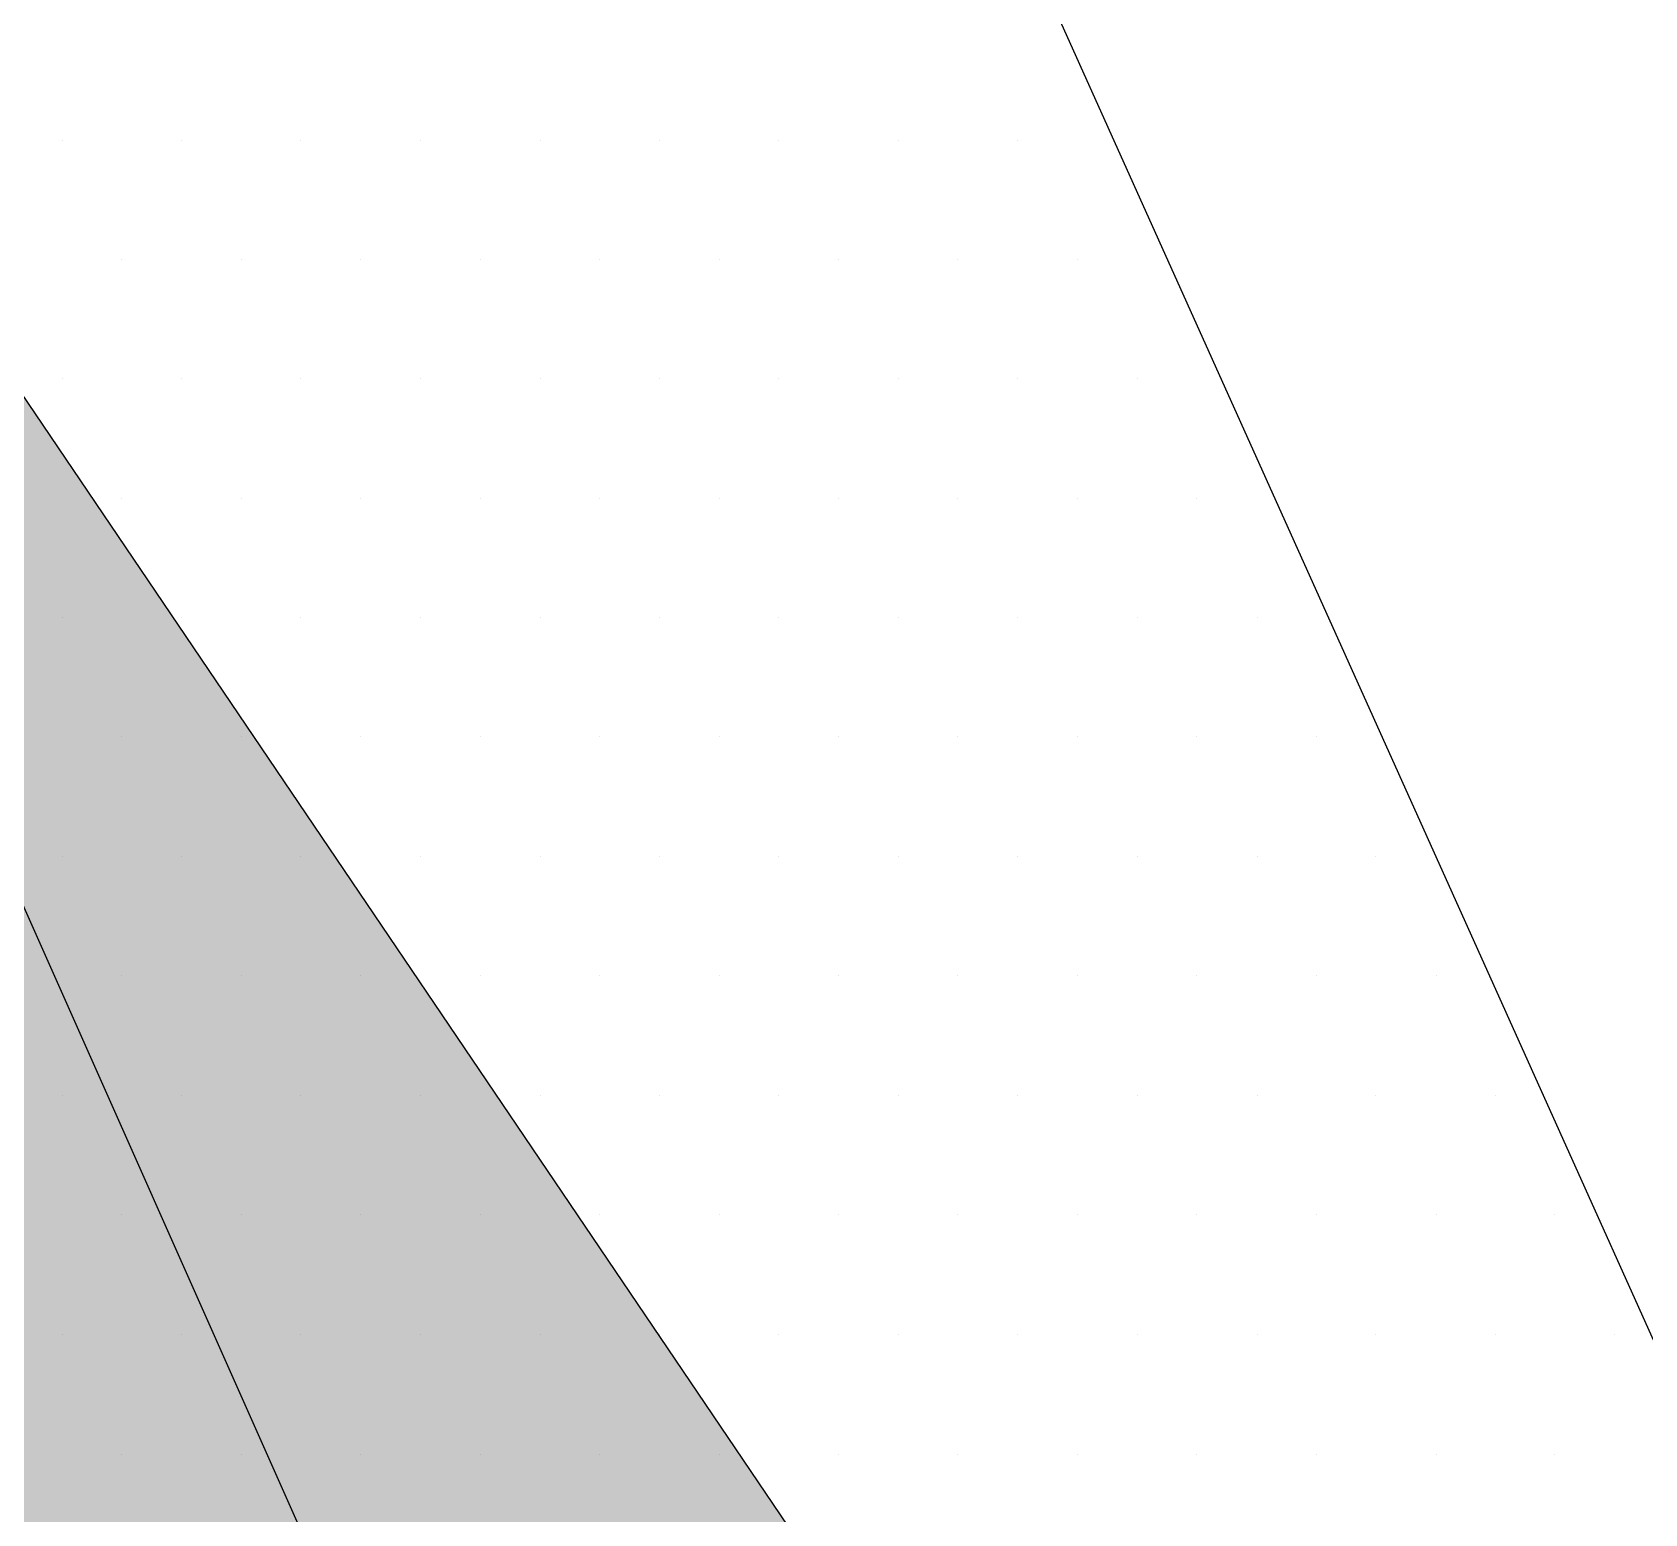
# Paper-space layout 'TOP_A1_00200_01-01-2017_MODELE' of a CAD drawing. Header units: millimetres. Extents: x -52 to 293, y -3 to 294.
# Drawn here: x 204.335 to 205.078, y 138.02 to 138.703 of the extents above; entities that cross this region are included whole.
import ezdxf

# ---------------------------------------------------------------- set-up
doc = ezdxf.new("R2010")
doc.units = ezdxf.units.MM
doc.header["$LTSCALE"] = 2
doc.linetypes.add('CACHEX2', pattern=[0.75, 0.5, -0.25])
for name, color, linetype in [('CALQUE_7', 4, 'Continuous'), ('CARTOUCHE', 7, 'Continuous'), ('rosace', 7, 'Continuous')]:
    doc.layers.add(name, color=color, linetype=linetype)

# ---------------------------------------------------------------- blocks, each defined once
blk = doc.blocks.new('A$C715108E3')
at = {"layer": 'CALQUE_7', "color": 131}
for p, q in [((-13.1849, 0.6123), (-13.1849, 0.6123)), ((-13.0934, 0.6123), (-13.0934, 0.6123)), ((-13.0016, 0.6123), (-13.0016, 0.6123)), ((-12.9098, 0.6123), (-12.9098, 0.6123)), ((-12.8179, 0.6123), (-12.8179, 0.6123)), ((-12.7265, 0.6123), (-12.7265, 0.6123)), ((-12.6346, 0.6123), (-12.6346, 0.6123)), ((-12.5426, 0.6123), (-12.5426, 0.6123)), ((-12.4514, 0.6123), (-12.4514, 0.6123)), ((-13.1392, 0.521), (-13.1392, 0.521)), ((-13.0473, 0.521), (-13.0473, 0.521)), ((-12.9559, 0.521), (-12.9559, 0.521)), ((-12.864, 0.521), (-12.864, 0.521)), ((-12.7722, 0.521), (-12.7722, 0.521)), ((-12.6804, 0.521), (-12.6804, 0.521)), ((-12.5889, 0.521), (-12.5889, 0.521)), ((-12.4971, 0.521), (-12.4971, 0.521)), ((-12.4051, 0.521), (-12.4051, 0.521)), ((-13.1849, 0.4296), (-13.1849, 0.4296)), ((-13.0934, 0.4296), (-13.0934, 0.4296)), ((-13.0016, 0.4296), (-13.0016, 0.4296)), ((-12.9098, 0.4296), (-12.9098, 0.4296)), ((-12.8179, 0.4296), (-12.8179, 0.4296)), ((-12.7265, 0.4296), (-12.7265, 0.4296)), ((-12.6346, 0.4296), (-12.6346, 0.4296)), ((-12.5426, 0.4296), (-12.5426, 0.4296)), ((-12.4514, 0.4296), (-12.4514, 0.4296)), ((-12.3593, 0.4296), (-12.3593, 0.4296)), ((-13.1392, 0.3372), (-13.1392, 0.3372)), ((-13.0473, 0.3372), (-13.0473, 0.3372)), ((-12.9559, 0.3372), (-12.9559, 0.3372)), ((-12.864, 0.3372), (-12.864, 0.3372)), ((-12.7722, 0.3372), (-12.7722, 0.3372)), ((-12.6804, 0.3372), (-12.6804, 0.3372)), ((-12.5889, 0.3372), (-12.5889, 0.3372)), ((-12.4971, 0.3372), (-12.4971, 0.3372)), ((-12.4051, 0.3372), (-12.4051, 0.3372)), ((-12.3138, 0.3372), (-12.3138, 0.3372)), ((-13.1849, 0.2459), (-13.1849, 0.2459)), ((-13.0934, 0.2459), (-13.0934, 0.2459)), ((-13.0016, 0.2459), (-13.0016, 0.2459)), ((-12.9098, 0.2459), (-12.9098, 0.2459)), ((-12.8179, 0.2459), (-12.8179, 0.2459)), ((-12.7265, 0.2459), (-12.7265, 0.2459)), ((-12.6346, 0.2459), (-12.6346, 0.2459)), ((-12.5426, 0.2459), (-12.5426, 0.2459)), ((-12.4514, 0.2459), (-12.4514, 0.2459)), ((-12.3593, 0.2459), (-12.3593, 0.2459)), ((-12.2673, 0.2459), (-12.2673, 0.2459)), ((-13.1392, 0.1544), (-13.1392, 0.1544)), ((-13.0473, 0.1544), (-13.0473, 0.1544)), ((-12.9559, 0.1544), (-12.9559, 0.1544)), ((-12.864, 0.1544), (-12.864, 0.1544)), ((-12.7722, 0.1544), (-12.7722, 0.1544)), ((-12.6804, 0.1544), (-12.6804, 0.1544)), ((-12.5889, 0.1544), (-12.5889, 0.1544)), ((-12.4971, 0.1544), (-12.4971, 0.1544)), ((-12.4051, 0.1544), (-12.4051, 0.1544)), ((-12.3138, 0.1544), (-12.3138, 0.1544)), ((-12.2218, 0.1544), (-12.2218, 0.1544)), ((-13.1849, 0.0618), (-13.1849, 0.0618)), ((-13.0934, 0.0618), (-13.0934, 0.0618)), ((-13.0016, 0.0618), (-13.0016, 0.0618)), ((-12.9098, 0.0618), (-12.9098, 0.0618)), ((-12.8179, 0.0618), (-12.8179, 0.0618)), ((-12.7265, 0.0618), (-12.7265, 0.0618)), ((-12.6346, 0.0618), (-12.6346, 0.0618)), ((-12.5426, 0.0618), (-12.5426, 0.0618)), ((-12.4514, 0.0618), (-12.4514, 0.0618)), ((-12.3593, 0.0618), (-12.3593, 0.0618)), ((-12.2673, 0.0618), (-12.2673, 0.0618)), ((-12.176, 0.0618), (-12.176, 0.0618)), ((-13.1392, -0.0294), (-13.1392, -0.0294)), ((-13.0473, -0.0294), (-13.0473, -0.0294)), ((-12.9559, -0.0294), (-12.9559, -0.0294)), ((-12.864, -0.0294), (-12.864, -0.0294)), ((-12.7722, -0.0294), (-12.7722, -0.0294)), ((-12.6804, -0.0294), (-12.6804, -0.0294)), ((-12.5889, -0.0294), (-12.5889, -0.0294)), ((-12.4971, -0.0294), (-12.4971, -0.0294)), ((-12.4051, -0.0294), (-12.4051, -0.0294)), ((-12.3138, -0.0294), (-12.3138, -0.0294)), ((-12.2218, -0.0294), (-12.2218, -0.0294)), ((-12.1298, -0.0294), (-12.1298, -0.0294)), ((-13.1849, -0.1218), (-13.1849, -0.1218)), ((-13.0934, -0.1218), (-13.0934, -0.1218)), ((-13.0016, -0.1218), (-13.0016, -0.1218)), ((-12.9098, -0.1218), (-12.9098, -0.1218)), ((-12.8179, -0.1218), (-12.8179, -0.1218)), ((-12.7265, -0.1218), (-12.7265, -0.1218)), ((-12.6346, -0.1218), (-12.6346, -0.1218)), ((-12.5426, -0.1218), (-12.5426, -0.1218)), ((-12.4514, -0.1218), (-12.4514, -0.1218)), ((-12.3593, -0.1218), (-12.3593, -0.1218)), ((-12.2673, -0.1218), (-12.2673, -0.1218)), ((-12.176, -0.1218), (-12.176, -0.1218)), ((-12.0842, -0.1218), (-12.0842, -0.1218)), ((-13.1392, -0.2131), (-13.1392, -0.2131)), ((-13.0473, -0.2131), (-13.0473, -0.2131)), ((-12.9559, -0.2131), (-12.9559, -0.2131)), ((-12.864, -0.2131), (-12.864, -0.2131)), ((-12.7722, -0.2131), (-12.7722, -0.2131)), ((-12.6804, -0.2131), (-12.6804, -0.2131)), ((-12.5889, -0.2131), (-12.5889, -0.2131)), ((-12.4971, -0.2131), (-12.4971, -0.2131)), ((-12.4051, -0.2131), (-12.4051, -0.2131)), ((-12.3138, -0.2131), (-12.3138, -0.2131)), ((-12.2218, -0.2131), (-12.2218, -0.2131)), ((-12.1298, -0.2131), (-12.1298, -0.2131)), ((-12.0385, -0.2131), (-12.0385, -0.2131)), ((-13.1849, -0.3047), (-13.1849, -0.3047)), ((-13.0934, -0.3047), (-13.0934, -0.3047)), ((-13.0016, -0.3047), (-13.0016, -0.3047)), ((-12.9098, -0.3047), (-12.9098, -0.3047)), ((-12.8179, -0.3047), (-12.8179, -0.3047)), ((-12.7265, -0.3047), (-12.7265, -0.3047)), ((-12.6346, -0.3047), (-12.6346, -0.3047)), ((-12.5426, -0.3047), (-12.5426, -0.3047)), ((-12.4514, -0.3047), (-12.4514, -0.3047)), ((-12.3593, -0.3047), (-12.3593, -0.3047)), ((-12.2673, -0.3047), (-12.2673, -0.3047)), ((-12.176, -0.3047), (-12.176, -0.3047)), ((-12.0842, -0.3047), (-12.0842, -0.3047)), ((-11.9926, -0.3047), (-11.9926, -0.3047)), ((-13.1392, -0.3969), (-13.1392, -0.3969)), ((-13.0473, -0.3969), (-13.0473, -0.3969)), ((-12.9559, -0.3969), (-12.9559, -0.3969)), ((-12.864, -0.3969), (-12.864, -0.3969)), ((-12.7722, -0.3969), (-12.7722, -0.3969)), ((-12.6804, -0.3969), (-12.6804, -0.3969)), ((-12.5889, -0.3969), (-12.5889, -0.3969)), ((-12.4971, -0.3969), (-12.4971, -0.3969)), ((-12.4051, -0.3969), (-12.4051, -0.3969)), ((-12.3138, -0.3969), (-12.3138, -0.3969)), ((-12.2218, -0.3969), (-12.2218, -0.3969)), ((-12.1298, -0.3969), (-12.1298, -0.3969)), ((-12.0385, -0.3969), (-12.0385, -0.3969))]:
    blk.add_line(p, q, dxfattribs=at)
blk.add_lwpolyline([(-17.4242, -1.4573), (-18.4152, -2.5691), (-18.6566, -2.9311), (-18.705, -3.0278), (-11.9873, -3.7284), (-11.0696, -3.3901), (-10.6346, -2.9311), (-6.8859, 2.3168), (-8.5773, 2.3168), (-9.0123, 2.2688), (-11.5252, -1.2823), (-12.7091, 1.3505), (-13.4102, 1.1331), (-14.1349, 0.795), (-14.1589, 0.6743), (-12.951, -2.0066)], close=True, dxfattribs=at)
blk = doc.blocks.new('A$C581E6685')
at = {"layer": 'rosace'}
for color, points in [(142, [(-45.3965, 37.4846), (-39.5666, 28.8703), (-39.344, 28.5414), (-39.8519, 24.2064), (-36.9477, 25.4853), (-26.3566, 30.2032), (-36.1863, 24.0789), (-38.2746, 22.2236), (-38.1337, 21.2132), (-33.6363, 11.1845), (-39.5393, 21.4709), (-40.6525, 23.2405), (-42.0615, 23.3525), (-53.1072, 18.3767), (-43.3972, 24.4856), (-40.4756, 26.2259), (-40.684, 26.8894)]), (140, [(-45.3965, 37.4846), (-41.9745, 25.9278), (-41.7809, 23.8865), (-42.0615, 23.3525), (-44.9268, 21.9767), (-53.1072, 18.3767), (-40.8028, 21.6905), (-39.5666, 22.0268), (-38.2746, 22.2236), (-38.1337, 21.2132), (-33.6363, 11.1845), (-36.0802, 21.4612), (-37.3405, 24.3346), (-37.4251, 24.9804), (-36.9477, 25.4853), (-26.3566, 30.2032), (-37.8747, 26.8339), (-39.7286, 26.4119), (-40.3751, 26.6371), (-40.684, 26.8894)])]:
    blk.add_hatch(color=color, dxfattribs=at).paths.add_polyline_path(points)
at = {"layer": 'rosace', "color": 142}
blk.add_lwpolyline([(-45.3965, 37.4846), (-39.3434, 28.5414), (-39.8519, 24.2064), (-36.9477, 25.4853), (-26.3566, 30.2032), (-36.1857, 24.0789), (-38.2739, 22.2236), (-38.1337, 21.2132), (-33.6358, 11.1845), (-39.5393, 21.4709), (-40.6518, 23.2405), (-42.0615, 23.3525), (-53.1072, 18.3767), (-43.3964, 24.4856), (-40.4756, 26.2259), (-40.6836, 26.8894)], close=True, dxfattribs=at)
at = {"layer": 'rosace', "color": 140}
blk.add_lwpolyline([(-45.3965, 37.4846), (-41.9745, 25.9278), (-41.7804, 23.8865), (-42.0615, 23.3525), (-44.9268, 21.9767), (-53.1072, 18.3767), (-40.8028, 21.6905), (-39.5666, 22.0268), (-38.2739, 22.2236), (-38.1337, 21.2132), (-33.6358, 11.1845), (-36.0802, 21.4612), (-37.3405, 24.3346), (-37.4251, 24.9804), (-36.9477, 25.4853), (-26.3566, 30.2032), (-37.8741, 26.8339), (-39.7286, 26.4119), (-40.3748, 26.6371), (-40.6836, 26.8894)], close=True, dxfattribs=at)
at = {"layer": 'rosace', "color": 32, "linetype": 'CACHEX2', "ltscale": 1.5}
blk.add_ellipse((-38.0538, 23.8138), major_axis=(-19.0311, -3.534), ratio=0.590567, dxfattribs=at)
at = {"layer": 'rosace', "color": 32}
blk.add_ellipse((-37.6144, 23.8499), major_axis=(-13.5768, -4.2839), ratio=0.791971, dxfattribs=at)
at = {"layer": 'CARTOUCHE'}
blk.add_blockref('A$C715108E3', (-31.6739, 36.3189), dxfattribs=at)

psp = doc.layouts.new('TOP_A1_00200_01-01-2017_MODELE')

# ---------------------------------------------------------------- linework, layer by layer
at = {"layer": 'CARTOUCHE'}
psp.add_rational_spline([(193.99311, 140.73587), (193.99311, 129.84471), (193.99311, 118.95355), (193.99311, 115.11355), (197.83311, 115.11355), (243.37237, 115.11355), (288.91164, 115.11355), (292.75164, 115.11355), (292.75164, 118.95355), (292.75164, 129.84471), (292.75164, 140.73587), (292.75164, 144.57587), (288.91164, 144.57587), (243.37237, 144.57587), (197.83311, 144.57587), (193.99311, 144.57587), (193.99311, 140.73587)], [1, 1, 1, 0.707106781187, 1, 1, 1, 0.707106781187, 1, 1, 1, 0.707106781187, 1, 1, 1, 0.707106781187, 1], degree=2, knots=[0, 0, 0, 1, 1, 2.570796, 2.570796, 3.570796, 3.570796, 5.141593, 5.141593, 6.141593, 6.141593, 7.712389, 7.712389, 8.712389, 8.712389, 10.283185, 10.283185, 10.283185], dxfattribs=at)

# ---------------------------------------------------------------- block references
at = {"layer": 'CARTOUCHE', "xscale": 0.6, "yscale": 0.6, "zscale": 0.6}
psp.add_blockref('A$C581E6685', (231.26385, 116.49412), dxfattribs=at)

doc.saveas('drawing.dxf')
